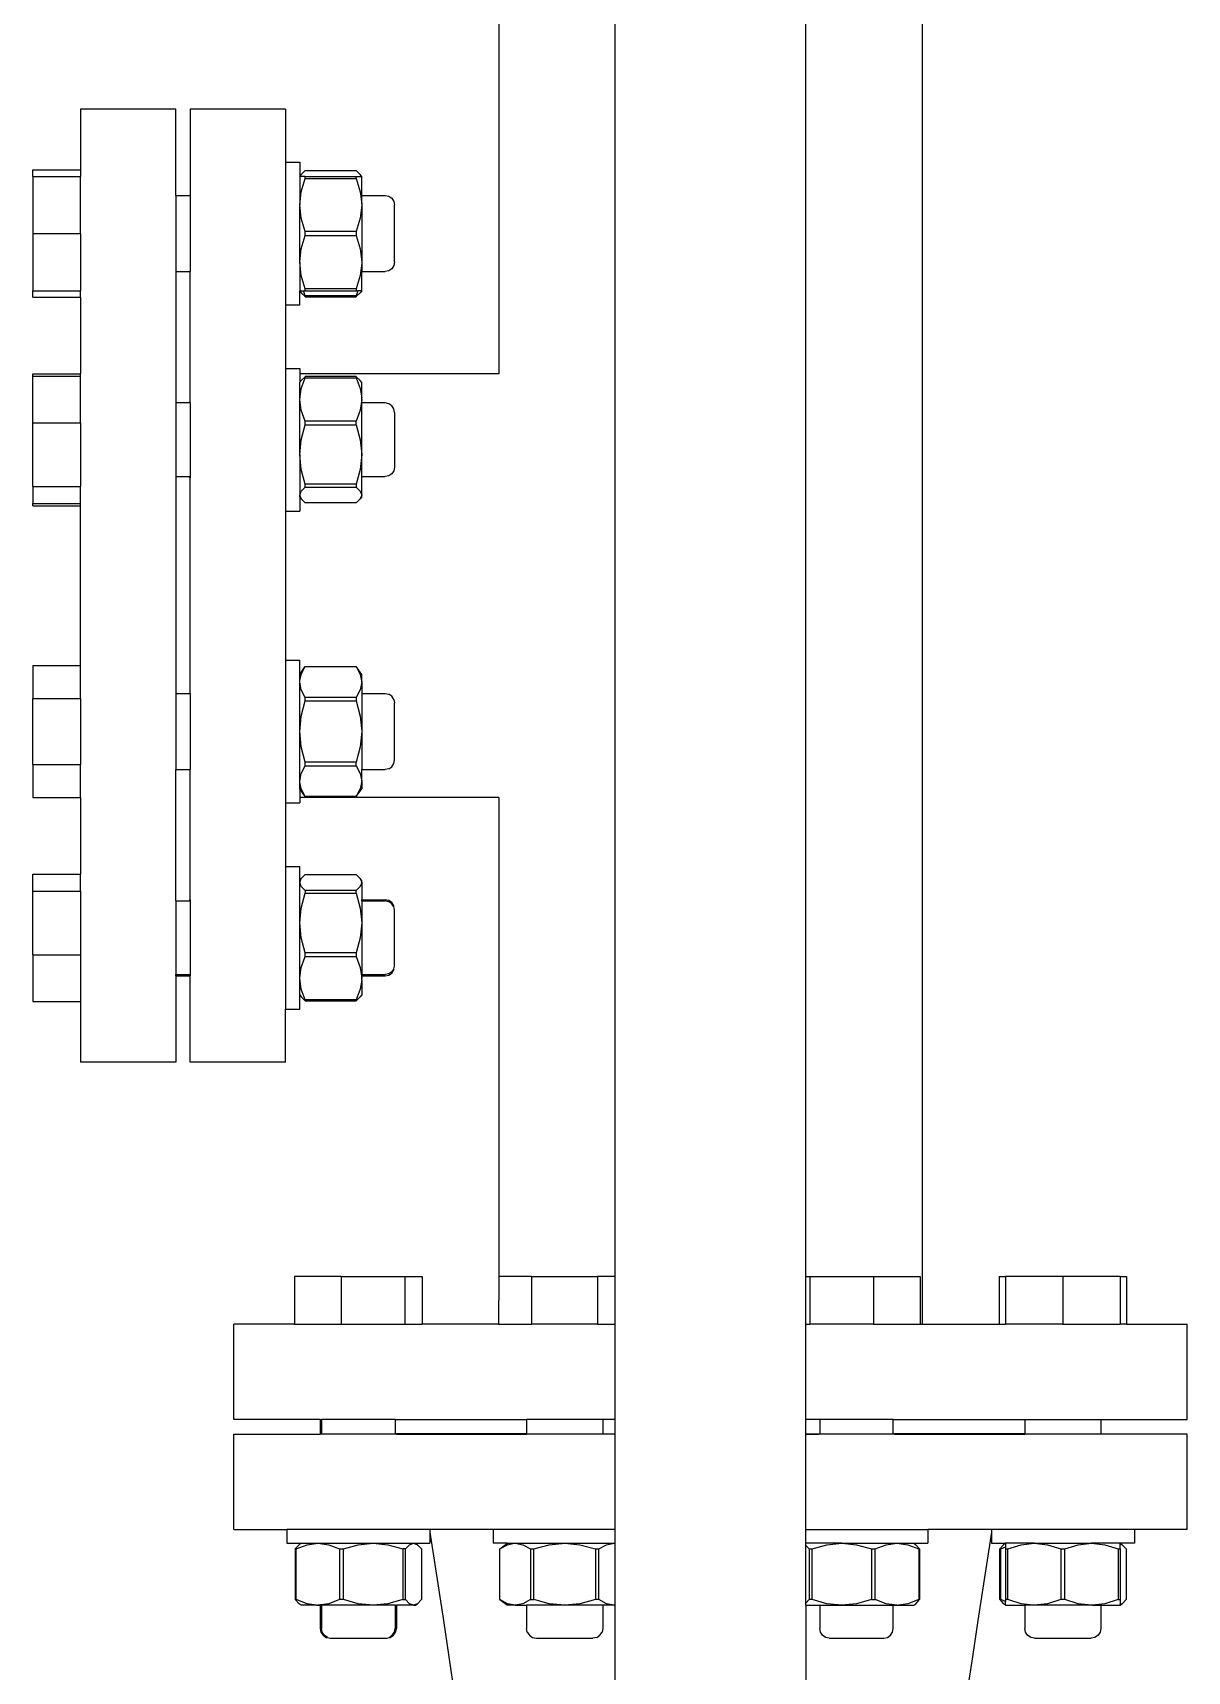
# Model space of a CAD drawing. Header units: inches. Extents: x -1841 to -80, y -100 to 1021.
# Drawn here: x -1270.826 to -1268.435, y 645.613 to 649.008 of the extents above; entities that cross this region are included whole.
import ezdxf

# ---------------------------------------------------------------- set-up
doc = ezdxf.new("R2010")
doc.units = ezdxf.units.IN
doc.header["$MEASUREMENT"] = 0
doc.layers.add('Edges', color=7, linetype='Continuous')

# ---------------------------------------------------------------- blocks, each defined once
blk = doc.blocks.new('fire fighting pump rs')
at = {"layer": 'Edges', "color": 1}
for p, q in [((-35.875, 1.774), (-35.875, -8.981)), ((-26.983, -28.926), (-26.985, 1.774)), ((-33.43, -15.426), (-33.43, 0.474)), ((-29.43, -27.926), (-29.43, 0.474)), ((-42.65, -3.426), (-44.65, -3.426)), ((-44.65, -3.426), (-44.65, -4.696)), ((-42.65, -5.234), (-42.65, -3.426)), ((-40.35, -3.426), (-42.35, -3.426)), ((-42.35, -3.426), (-42.35, -5.234)), ((-40.35, -3.426), (-40.35, -4.534)), ((-45.65, -4.834), (-45.65, -4.696)), ((-45.65, -4.696), (-44.65, -4.696)), ((-44.65, -4.696), (-44.65, -4.834)), ((-40.35, -4.534), (-40.05, -4.534)), ((-40.35, -4.534), (-40.35, -7.534)), ((-40.05, -4.534), (-40.05, -4.834)), ((-40.05, -4.834), (-40.02, -4.792)), ((-40.035, -4.834), (-40.02, -4.792)), ((-40.02, -4.792), (-39.932, -4.708)), ((-39.932, -4.708), (-38.868, -4.708)), ((-38.868, -4.708), (-38.78, -4.792)), ((-38.78, -4.792), (-38.765, -4.834)), ((-38.75, -4.834), (-38.78, -4.792)), ((-45.65, -4.834), (-44.65, -4.834)), ((-45.65, -4.834), (-45.65, -6.034)), ((-44.65, -6.034), (-44.65, -4.834)), ((-40.035, -4.834), (-40.05, -4.834)), ((-40.05, -4.834), (-40.05, -5.434)), ((-40.05, -5.434), (-40.02, -5.156)), ((-39.932, -4.834), (-40.035, -4.834)), ((-40.02, -5.156), (-39.932, -4.876)), ((-39.932, -4.834), (-38.868, -4.834)), ((-39.932, -4.876), (-39.932, -4.834)), ((-39.932, -4.876), (-38.868, -4.876)), ((-38.868, -4.834), (-38.765, -4.834)), ((-38.868, -4.876), (-38.868, -4.834)), ((-38.868, -4.876), (-38.78, -5.156)), ((-38.78, -5.156), (-38.75, -5.412)), ((-38.75, -4.834), (-38.765, -4.834)), ((-38.75, -5.234), (-38.75, -4.834)), ((-42.65, -5.234), (-42.35, -5.234)), ((-42.65, -5.234), (-42.65, -6.834)), ((-42.35, -5.234), (-42.35, -6.834)), ((-40.02, -5.713), (-40.05, -5.434)), ((-40.05, -6.634), (-40.05, -5.434)), ((-38.75, -5.434), (-38.78, -5.713)), ((-38.75, -5.234), (-38.26, -5.234)), ((-38.75, -5.412), (-38.75, -5.234)), ((-38.75, -5.412), (-38.75, -5.434)), ((-38.75, -5.434), (-38.75, -6.634)), ((-38.26, -5.234), (-38.183, -5.25)), ((-38.183, -5.25), (-38.119, -5.295)), ((-38.119, -5.295), (-38.075, -5.362)), ((-38.075, -5.362), (-38.06, -5.442)), ((-38.06, -6.627), (-38.06, -5.442)), ((-39.932, -5.993), (-40.02, -5.713)), ((-38.78, -5.713), (-38.868, -5.993)), ((-45.65, -6.034), (-44.65, -6.034)), ((-45.65, -6.034), (-45.65, -7.234)), ((-44.65, -6.034), (-44.65, -7.234)), ((-40.02, -6.356), (-39.932, -6.076)), ((-38.868, -5.993), (-39.932, -5.993)), ((-39.932, -6.076), (-39.932, -5.993)), ((-39.932, -6.076), (-38.868, -6.076)), ((-38.868, -5.993), (-38.868, -6.076)), ((-38.868, -6.076), (-38.78, -6.356)), ((-40.05, -6.634), (-40.02, -6.356)), ((-38.78, -6.356), (-38.75, -6.634)), ((-42.65, -6.834), (-42.358, -6.834)), ((-42.65, -6.834), (-42.65, -9.591)), ((-42.358, -6.834), (-42.35, -6.834)), ((-42.358, -6.834), (-42.358, -9.564)), ((-42.35, -9.564), (-42.35, -6.834)), ((-40.02, -6.913), (-40.05, -6.634)), ((-40.05, -6.634), (-40.05, -7.234)), ((-38.75, -6.657), (-38.78, -6.913)), ((-38.75, -6.634), (-38.75, -6.657)), ((-38.75, -6.657), (-38.75, -6.834)), ((-38.75, -6.834), (-38.26, -6.834)), ((-38.75, -7.234), (-38.75, -6.834)), ((-38.183, -6.819), (-38.26, -6.834)), ((-38.119, -6.774), (-38.183, -6.819)), ((-38.075, -6.707), (-38.119, -6.774)), ((-38.06, -6.627), (-38.075, -6.707)), ((-39.932, -7.193), (-40.02, -6.913)), ((-38.868, -7.193), (-39.932, -7.193)), ((-39.932, -7.234), (-39.932, -7.193)), ((-38.78, -6.913), (-38.868, -7.193)), ((-38.868, -7.193), (-38.868, -7.234)), ((-45.65, -7.373), (-45.65, -7.234)), ((-45.65, -7.234), (-44.65, -7.234)), ((-45.65, -7.373), (-44.65, -7.373)), ((-44.65, -7.373), (-44.65, -7.234)), ((-44.65, -7.373), (-44.65, -8.978)), ((-40.35, -7.534), (-40.05, -7.534)), ((-40.35, -7.534), (-40.35, -8.864)), ((-40.05, -7.234), (-40.02, -7.277)), ((-40.05, -7.534), (-40.05, -7.234)), ((-40.05, -7.234), (-39.972, -7.234)), ((-40.02, -7.277), (-39.932, -7.355)), ((-39.932, -7.339), (-39.972, -7.234)), ((-39.972, -7.234), (-39.932, -7.234)), ((-39.932, -7.234), (-38.868, -7.234)), ((-38.868, -7.339), (-39.932, -7.339)), ((-39.932, -7.355), (-39.932, -7.339)), ((-39.932, -7.36), (-39.932, -7.355)), ((-39.932, -7.36), (-38.868, -7.36)), ((-38.828, -7.234), (-38.868, -7.339)), ((-38.868, -7.234), (-38.828, -7.234)), ((-38.868, -7.355), (-38.78, -7.277)), ((-38.868, -7.339), (-38.868, -7.355)), ((-38.868, -7.355), (-38.868, -7.36)), ((-38.75, -7.234), (-38.828, -7.234)), ((-38.75, -7.234), (-38.78, -7.277)), ((-40.35, -8.864), (-40.05, -8.864)), ((-40.35, -8.864), (-40.35, -11.864)), ((-40.05, -8.864), (-40.05, -8.981)), ((-45.65, -8.978), (-44.65, -8.978)), ((-45.65, -9.026), (-45.65, -8.978)), ((-45.65, -9.026), (-44.65, -9.026)), ((-45.65, -10.005), (-45.65, -9.026)), ((-44.65, -9.026), (-44.65, -8.978)), ((-44.65, -10.005), (-44.65, -9.026)), ((-35.875, -8.981), (-40.05, -8.981)), ((-40.05, -8.981), (-40.05, -9.164)), ((-40.05, -9.164), (-40.02, -9.122)), ((-40.05, -9.516), (-40.05, -9.164)), ((-39.932, -9.044), (-40.02, -9.122)), ((-40.02, -9.288), (-39.932, -9.06)), ((-38.868, -9.038), (-39.932, -9.038)), ((-39.932, -9.044), (-39.932, -9.038)), ((-39.932, -9.06), (-39.932, -9.044)), ((-39.932, -9.06), (-38.868, -9.06)), ((-38.868, -9.038), (-38.868, -9.044)), ((-38.868, -9.044), (-38.868, -9.06)), ((-38.78, -9.122), (-38.868, -9.044)), ((-38.868, -9.06), (-38.78, -9.288)), ((-38.75, -9.164), (-38.78, -9.122)), ((-38.75, -9.484), (-38.75, -9.164)), ((-42.358, -9.591), (-42.65, -9.591)), ((-42.65, -9.591), (-42.65, -11.137)), ((-42.358, -9.564), (-42.35, -9.564)), ((-42.358, -9.591), (-42.358, -9.564)), ((-42.35, -9.591), (-42.358, -9.591)), ((-42.35, -9.591), (-42.35, -9.564)), ((-42.35, -9.591), (-42.35, -11.137)), ((-40.05, -9.516), (-40.02, -9.288)), ((-40.02, -9.743), (-40.05, -9.516)), ((-40.05, -10.675), (-40.05, -9.516)), ((-38.78, -9.288), (-38.75, -9.484)), ((-38.75, -9.516), (-38.78, -9.743)), ((-38.75, -9.516), (-38.75, -9.484)), ((-38.75, -9.591), (-38.75, -9.516)), ((-38.26, -9.591), (-38.75, -9.591)), ((-38.75, -10.675), (-38.75, -9.591)), ((-38.183, -9.607), (-38.26, -9.591)), ((-38.119, -9.65), (-38.183, -9.607)), ((-39.932, -9.971), (-40.02, -9.743)), ((-38.868, -9.971), (-39.932, -9.971)), ((-39.932, -10.052), (-39.932, -9.971)), ((-38.78, -9.743), (-38.868, -9.971)), ((-38.868, -10.052), (-38.868, -9.971)), ((-38.075, -9.715), (-38.119, -9.65)), ((-38.06, -9.791), (-38.075, -9.715)), ((-38.06, -9.791), (-38.06, -10.937)), ((-45.65, -10.005), (-44.65, -10.005)), ((-45.65, -11.344), (-45.65, -10.005)), ((-44.65, -10.005), (-44.65, -11.344)), ((-40.02, -10.364), (-39.932, -10.052)), ((-39.932, -10.052), (-38.868, -10.052)), ((-38.868, -10.052), (-38.78, -10.364)), ((-40.05, -10.675), (-40.02, -10.364)), ((-38.78, -10.364), (-38.75, -10.675)), ((-40.02, -10.985), (-40.05, -10.675)), ((-40.05, -10.675), (-40.05, -11.523)), ((-39.932, -11.297), (-40.02, -10.985)), ((-38.78, -10.985), (-38.868, -11.297)), ((-38.75, -10.675), (-38.78, -10.985)), ((-38.75, -11.137), (-38.75, -10.675)), ((-38.06, -10.937), (-38.075, -11.013)), ((-45.65, -11.344), (-44.65, -11.344)), ((-45.65, -11.344), (-45.65, -11.702)), ((-44.65, -11.702), (-44.65, -11.344)), ((-42.65, -11.137), (-42.358, -11.137)), ((-42.65, -11.137), (-42.65, -15.687)), ((-42.358, -11.137), (-42.35, -11.137)), ((-42.358, -11.164), (-42.358, -11.137)), ((-42.358, -11.164), (-42.35, -11.164)), ((-42.358, -11.164), (-42.358, -15.687)), ((-42.35, -11.137), (-42.35, -11.164)), ((-42.35, -15.687), (-42.35, -11.164)), ((-38.868, -11.297), (-39.932, -11.297)), ((-39.932, -11.356), (-39.932, -11.297)), ((-38.868, -11.297), (-38.868, -11.356)), ((-38.75, -11.137), (-38.26, -11.137)), ((-38.75, -11.523), (-38.75, -11.137)), ((-38.183, -11.122), (-38.26, -11.137)), ((-38.119, -11.078), (-38.183, -11.122)), ((-38.075, -11.013), (-38.119, -11.078)), ((-40.05, -11.523), (-40.02, -11.44)), ((-40.02, -11.606), (-40.05, -11.523)), ((-40.05, -11.564), (-40.05, -11.523)), ((-40.05, -11.564), (-40.02, -11.606)), ((-40.05, -11.564), (-40.05, -11.864)), ((-40.02, -11.44), (-39.932, -11.356)), ((-39.932, -11.69), (-40.02, -11.606)), ((-39.932, -11.356), (-38.868, -11.356)), ((-38.868, -11.69), (-39.932, -11.69)), ((-38.868, -11.356), (-38.78, -11.44)), ((-38.78, -11.606), (-38.868, -11.69)), ((-38.78, -11.44), (-38.75, -11.523)), ((-38.75, -11.523), (-38.78, -11.606)), ((-38.75, -11.564), (-38.78, -11.606)), ((-38.75, -11.564), (-38.75, -11.523)), ((-45.65, -11.702), (-44.65, -11.702)), ((-45.65, -11.75), (-45.65, -11.702)), ((-45.65, -11.75), (-44.65, -11.75)), ((-44.65, -11.75), (-44.65, -11.702)), ((-44.65, -15.101), (-44.65, -11.75)), ((-40.35, -11.864), (-40.05, -11.864)), ((-40.35, -11.864), (-40.35, -14.987)), ((-45.65, -15.101), (-44.65, -15.101)), ((-45.65, -15.101), (-45.65, -15.794)), ((-44.65, -15.794), (-44.65, -15.101)), ((-40.35, -14.987), (-40.05, -14.987)), ((-40.35, -14.987), (-40.35, -17.987)), ((-40.05, -15.287), (-40.05, -14.987)), ((-40.05, -15.287), (-39.932, -15.125)), ((-40.02, -15.287), (-39.932, -15.125)), ((-39.932, -15.125), (-39.932, -15.12)), ((-39.932, -15.12), (-38.868, -15.12)), ((-39.932, -15.125), (-38.868, -15.125)), ((-38.868, -15.12), (-38.868, -15.125)), ((-38.868, -15.125), (-38.78, -15.287)), ((-38.75, -15.287), (-38.868, -15.125)), ((-40.05, -15.426), (-40.02, -15.287)), ((-40.05, -15.426), (-40.05, -15.287)), ((-40.05, -15.448), (-40.05, -15.426)), ((-40.02, -15.609), (-40.05, -15.448)), ((-40.05, -16.487), (-40.05, -15.448)), ((-38.78, -15.287), (-38.75, -15.448)), ((-38.75, -15.448), (-38.78, -15.609)), ((-38.75, -15.448), (-38.75, -15.287)), ((-38.75, -15.448), (-38.75, -15.687)), ((-33.43, -27.926), (-33.43, -15.426)), ((-45.65, -15.794), (-44.65, -15.794)), ((-45.65, -17.18), (-45.65, -15.794)), ((-44.65, -15.794), (-44.65, -17.18)), ((-42.65, -15.687), (-42.358, -15.687)), ((-42.65, -15.687), (-42.65, -17.287)), ((-42.358, -15.687), (-42.35, -15.687)), ((-42.35, -15.687), (-42.35, -17.287)), ((-39.932, -15.77), (-40.02, -15.609)), ((-38.868, -15.77), (-39.932, -15.77)), ((-39.932, -15.842), (-39.932, -15.77)), ((-38.78, -15.609), (-38.868, -15.77)), ((-38.868, -15.77), (-38.868, -15.842)), ((-38.75, -15.687), (-38.26, -15.687)), ((-38.75, -15.687), (-38.75, -16.487)), ((-38.26, -15.687), (-38.183, -15.703)), ((-38.119, -15.748), (-38.183, -15.703)), ((-38.075, -15.815), (-38.119, -15.748)), ((-38.075, -15.815), (-38.06, -15.894)), ((-40.02, -16.165), (-39.932, -15.842)), ((-39.932, -15.842), (-38.868, -15.842)), ((-38.868, -15.842), (-38.78, -16.165)), ((-38.06, -17.08), (-38.06, -15.894)), ((-40.05, -16.487), (-40.02, -16.165)), ((-40.02, -16.809), (-40.05, -16.487)), ((-40.05, -17.526), (-40.05, -16.487)), ((-38.78, -16.165), (-38.75, -16.487)), ((-38.75, -16.487), (-38.78, -16.809)), ((-38.75, -16.487), (-38.75, -17.287)), ((-39.932, -17.132), (-40.02, -16.809)), ((-38.78, -16.809), (-38.868, -17.132)), ((-45.65, -17.18), (-44.65, -17.18)), ((-45.65, -17.18), (-45.65, -17.873)), ((-44.65, -17.873), (-44.65, -17.18)), ((-38.868, -17.132), (-39.932, -17.132)), ((-39.932, -17.204), (-39.932, -17.132)), ((-38.868, -17.204), (-38.868, -17.132)), ((-38.119, -17.226), (-38.075, -17.159)), ((-38.075, -17.159), (-38.06, -17.08)), ((-42.65, -17.287), (-42.358, -17.287)), ((-42.65, -20.044), (-42.65, -17.287)), ((-42.358, -17.287), (-42.35, -17.287)), ((-42.358, -17.287), (-42.358, -20.017)), ((-42.35, -20.017), (-42.35, -17.287)), ((-40.05, -17.526), (-40.02, -17.365)), ((-40.05, -17.548), (-40.05, -17.526)), ((-40.02, -17.365), (-39.932, -17.204)), ((-39.932, -17.204), (-38.868, -17.204)), ((-38.868, -17.204), (-38.78, -17.365)), ((-38.78, -17.365), (-38.75, -17.526)), ((-38.75, -17.526), (-38.78, -17.687)), ((-38.75, -17.287), (-38.26, -17.287)), ((-38.75, -17.526), (-38.75, -17.287)), ((-38.75, -17.526), (-38.75, -17.687)), ((-38.183, -17.271), (-38.26, -17.287)), ((-38.183, -17.271), (-38.119, -17.226)), ((-45.65, -17.873), (-44.65, -17.873)), ((-44.65, -17.873), (-44.65, -19.478)), ((-40.02, -17.687), (-40.05, -17.548)), ((-40.05, -17.687), (-40.05, -17.548)), ((-39.932, -17.849), (-40.05, -17.687)), ((-40.05, -17.687), (-40.05, -17.871)), ((-35.875, -17.871), (-40.05, -17.871)), ((-40.05, -17.871), (-40.05, -17.987)), ((-39.932, -17.849), (-40.02, -17.687)), ((-39.932, -17.854), (-39.932, -17.849)), ((-38.868, -17.849), (-39.932, -17.849)), ((-39.932, -17.854), (-38.868, -17.854)), ((-38.78, -17.687), (-38.868, -17.849)), ((-38.868, -17.849), (-38.75, -17.687)), ((-38.868, -17.849), (-38.868, -17.854)), ((-35.875, -17.871), (-35.875, -27.926)), ((-40.35, -17.987), (-40.05, -17.987)), ((-40.35, -17.987), (-40.35, -19.317)), ((-45.65, -19.478), (-44.65, -19.478)), ((-45.65, -19.837), (-45.65, -19.478)), ((-44.65, -19.837), (-44.65, -19.478)), ((-40.35, -19.317), (-40.05, -19.317)), ((-40.35, -19.317), (-40.35, -22.317)), ((-40.05, -19.617), (-40.05, -19.317)), ((-40.05, -19.617), (-40.02, -19.574)), ((-40.05, -19.657), (-40.02, -19.574)), ((-40.02, -19.574), (-39.932, -19.491)), ((-39.932, -19.491), (-38.868, -19.491)), ((-38.868, -19.491), (-38.78, -19.574)), ((-38.78, -19.574), (-38.75, -19.657)), ((-38.75, -19.617), (-38.78, -19.574)), ((-45.65, -19.837), (-44.65, -19.837)), ((-45.65, -21.175), (-45.65, -19.837)), ((-44.65, -19.837), (-44.65, -21.175)), ((-40.05, -19.657), (-40.05, -19.617)), ((-40.02, -19.741), (-40.05, -19.657)), ((-40.05, -20.506), (-40.05, -19.657)), ((-39.932, -19.824), (-40.02, -19.741)), ((-40.02, -20.195), (-39.932, -19.883)), ((-38.868, -19.824), (-39.932, -19.824)), ((-39.932, -19.824), (-39.932, -19.883)), ((-39.932, -19.883), (-38.868, -19.883)), ((-38.78, -19.741), (-38.868, -19.824)), ((-38.868, -19.883), (-38.868, -19.824)), ((-38.868, -19.883), (-38.78, -20.195)), ((-38.75, -19.657), (-38.78, -19.741)), ((-38.75, -19.657), (-38.75, -19.617)), ((-38.75, -19.657), (-38.75, -20.017)), ((-42.65, -20.044), (-42.358, -20.044)), ((-42.65, -20.044), (-42.65, -21.589)), ((-42.358, -20.017), (-42.35, -20.017)), ((-42.358, -20.044), (-42.358, -20.017)), ((-42.358, -20.044), (-42.35, -20.044)), ((-42.35, -20.017), (-42.35, -20.044)), ((-42.35, -20.044), (-42.35, -21.589)), ((-40.05, -20.506), (-40.02, -20.195)), ((-38.78, -20.195), (-38.75, -20.506)), ((-38.75, -20.017), (-38.26, -20.017)), ((-38.75, -20.044), (-38.75, -20.017)), ((-38.75, -20.044), (-38.26, -20.044)), ((-38.75, -20.044), (-38.75, -20.506)), ((-38.183, -20.032), (-38.26, -20.017)), ((-38.183, -20.059), (-38.26, -20.044)), ((-38.119, -20.077), (-38.183, -20.032)), ((-38.119, -20.102), (-38.183, -20.059)), ((-38.075, -20.144), (-38.119, -20.077)), ((-38.075, -20.167), (-38.119, -20.102)), ((-38.075, -20.167), (-38.075, -20.144)), ((-38.06, -20.224), (-38.075, -20.167)), ((-38.06, -21.409), (-38.06, -20.224)), ((-40.02, -20.817), (-40.05, -20.506)), ((-40.05, -21.665), (-40.05, -20.506)), ((-38.75, -20.506), (-38.78, -20.817)), ((-38.75, -20.506), (-38.75, -21.589)), ((-39.932, -21.129), (-40.02, -20.817)), ((-38.78, -20.817), (-38.868, -21.129)), ((-45.65, -21.175), (-44.65, -21.175)), ((-45.65, -21.175), (-45.65, -22.155)), ((-44.65, -21.175), (-44.65, -22.155)), ((-40.02, -21.438), (-39.932, -21.209)), ((-38.868, -21.129), (-39.932, -21.129)), ((-39.932, -21.209), (-39.932, -21.129)), ((-39.932, -21.209), (-38.868, -21.209)), ((-38.868, -21.129), (-38.868, -21.209)), ((-38.868, -21.209), (-38.78, -21.438)), ((-42.65, -21.589), (-42.35, -21.589)), ((-42.65, -21.617), (-42.65, -21.589)), ((-42.65, -21.617), (-42.35, -21.617)), ((-42.65, -21.617), (-42.65, -23.426)), ((-42.35, -21.589), (-42.35, -21.617)), ((-42.35, -23.426), (-42.35, -21.617)), ((-40.05, -21.665), (-40.02, -21.438)), ((-40.02, -21.892), (-40.05, -21.665)), ((-40.05, -22.017), (-40.05, -21.665)), ((-38.78, -21.438), (-38.75, -21.665)), ((-38.75, -21.589), (-38.26, -21.589)), ((-38.75, -21.617), (-38.75, -21.589)), ((-38.75, -21.617), (-38.26, -21.617)), ((-38.75, -21.665), (-38.75, -21.617)), ((-38.75, -21.697), (-38.75, -21.665)), ((-38.183, -21.574), (-38.26, -21.589)), ((-38.26, -21.617), (-38.183, -21.601)), ((-38.119, -21.531), (-38.183, -21.574)), ((-38.183, -21.601), (-38.119, -21.556)), ((-38.075, -21.466), (-38.119, -21.531)), ((-38.119, -21.556), (-38.075, -21.489)), ((-38.075, -21.466), (-38.06, -21.409)), ((-38.075, -21.489), (-38.075, -21.466)), ((-39.932, -22.121), (-40.02, -21.892)), ((-38.78, -21.892), (-38.868, -22.121)), ((-38.75, -21.697), (-38.78, -21.892)), ((-38.75, -21.697), (-38.75, -22.017)), ((-45.65, -22.155), (-44.65, -22.155)), ((-44.65, -22.155), (-44.65, -23.426)), ((-40.35, -22.317), (-40.05, -22.317)), ((-40.35, -23.426), (-40.35, -22.317)), ((-40.05, -22.017), (-40.02, -22.059)), ((-40.05, -22.317), (-40.05, -22.017)), ((-40.02, -22.059), (-39.932, -22.137)), ((-38.868, -22.121), (-39.932, -22.121)), ((-39.932, -22.137), (-39.932, -22.121)), ((-39.932, -22.143), (-39.932, -22.137)), ((-39.932, -22.143), (-38.868, -22.143)), ((-38.868, -22.137), (-38.78, -22.059)), ((-38.868, -22.121), (-38.868, -22.137)), ((-38.868, -22.137), (-38.868, -22.143)), ((-38.75, -22.017), (-38.78, -22.059)), ((-42.65, -23.426), (-44.65, -23.426)), ((-40.35, -23.426), (-42.35, -23.426)), ((-40.159, -27.926), (-40.159, -28.926)), ((-39.18, -27.926), (-40.159, -27.926)), ((-39.18, -27.926), (-39.18, -28.926)), ((-39.18, -27.926), (-37.841, -27.926)), ((-37.841, -27.926), (-37.841, -28.926)), ((-37.841, -27.926), (-37.483, -27.926)), ((-37.483, -27.926), (-37.483, -28.926)), ((-35.875, -27.926), (-35.877, -28.926)), ((-35.184, -27.926), (-35.875, -27.926)), ((-35.184, -27.926), (-33.799, -27.926)), ((-35.184, -27.926), (-35.184, -28.926)), ((-33.799, -27.926), (-33.799, -28.926)), ((-33.43, -27.926), (-33.799, -27.926)), ((-33.43, -28.926), (-33.43, -27.926)), ((-29.43, -27.926), (-29.348, -27.926)), ((-29.43, -28.926), (-29.43, -27.926)), ((-29.348, -27.926), (-29.348, -28.926)), ((-29.348, -27.926), (-28.01, -27.926)), ((-28.01, -27.926), (-28.01, -28.926)), ((-28.01, -27.926), (-27.03, -27.926)), ((-27.03, -27.926), (-27.03, -28.926)), ((-25.377, -27.926), (-25.239, -27.926)), ((-25.377, -27.926), (-25.377, -28.926)), ((-25.239, -27.926), (-25.239, -28.926)), ((-24.039, -27.926), (-25.239, -27.926)), ((-24.039, -27.926), (-24.039, -28.926)), ((-22.839, -27.926), (-24.039, -27.926)), ((-22.839, -27.926), (-22.701, -27.926)), ((-22.839, -27.926), (-22.839, -28.926)), ((-22.701, -27.926), (-22.701, -28.926)), ((-41.43, -30.926), (-41.43, -28.926)), ((-40.159, -28.926), (-41.43, -28.926)), ((-40.159, -28.926), (-39.18, -28.926)), ((-39.18, -28.926), (-37.841, -28.926)), ((-37.841, -28.926), (-37.483, -28.926)), ((-35.877, -28.926), (-37.483, -28.926)), ((-35.877, -28.926), (-35.184, -28.926)), ((-33.799, -28.926), (-35.184, -28.926)), ((-33.799, -28.926), (-33.43, -28.926)), ((-33.43, -30.926), (-33.43, -28.926)), ((-29.43, -28.926), (-29.348, -28.926)), ((-29.43, -30.926), (-29.43, -28.926)), ((-28.01, -28.926), (-29.348, -28.926)), ((-28.01, -28.926), (-27.03, -28.926)), ((-27.03, -28.926), (-26.983, -28.926)), ((-26.983, -28.926), (-25.377, -28.926)), ((-25.377, -28.926), (-25.239, -28.926)), ((-24.039, -28.926), (-25.239, -28.926)), ((-24.039, -28.926), (-22.839, -28.926)), ((-22.701, -28.926), (-22.839, -28.926)), ((-22.701, -28.926), (-21.43, -28.926)), ((-21.43, -30.926), (-21.43, -28.926)), ((-39.621, -30.926), (-41.43, -30.926)), ((-39.621, -30.926), (-39.621, -31.233)), ((-39.621, -30.926), (-39.594, -30.926)), ((-39.594, -30.926), (-39.594, -31.233)), ((-38.048, -30.926), (-39.594, -30.926)), ((-38.048, -30.926), (-38.048, -31.226)), ((-38.048, -30.926), (-35.291, -30.926)), ((-35.291, -30.926), (-35.291, -31.226)), ((-33.691, -30.926), (-35.291, -30.926)), ((-33.691, -30.926), (-33.691, -31.226)), ((-33.43, -30.926), (-33.691, -30.926)), ((-33.43, -31.226), (-33.43, -30.926)), ((-29.43, -31.226), (-29.43, -30.926)), ((-29.141, -30.926), (-29.43, -30.926)), ((-29.141, -30.926), (-29.141, -31.226)), ((-27.596, -30.926), (-29.141, -30.926)), ((-27.596, -31.226), (-27.596, -30.926)), ((-27.596, -30.926), (-24.839, -30.926)), ((-24.839, -30.926), (-24.839, -31.226)), ((-24.839, -30.926), (-23.239, -30.926)), ((-23.239, -30.926), (-23.239, -31.233)), ((-23.239, -30.926), (-21.43, -30.926)), ((-41.43, -33.233), (-41.43, -31.233)), ((-41.43, -31.233), (-39.621, -31.233)), ((-39.594, -31.233), (-39.621, -31.233)), ((-38.048, -31.233), (-39.594, -31.233)), ((-38.048, -31.226), (-38.021, -31.226)), ((-38.048, -31.226), (-38.048, -31.233)), ((-38.021, -31.233), (-38.048, -31.233)), ((-38.021, -31.226), (-38.021, -31.233)), ((-35.291, -31.226), (-38.021, -31.226)), ((-38.021, -31.233), (-35.291, -31.233)), ((-35.291, -31.226), (-35.291, -31.233)), ((-33.691, -31.233), (-35.291, -31.233)), ((-33.691, -31.226), (-33.691, -31.233)), ((-33.691, -31.226), (-33.43, -31.226)), ((-33.43, -31.233), (-33.691, -31.233)), ((-33.43, -31.233), (-33.43, -31.226)), ((-33.43, -33.233), (-33.43, -31.233)), ((-29.43, -31.233), (-29.43, -31.226)), ((-29.43, -31.226), (-29.169, -31.226)), ((-29.43, -33.233), (-29.43, -31.233)), ((-29.43, -31.233), (-29.169, -31.233)), ((-29.169, -31.226), (-29.169, -31.233)), ((-29.169, -31.226), (-29.141, -31.226)), ((-29.141, -31.233), (-29.169, -31.233)), ((-29.141, -31.226), (-29.141, -31.233)), ((-27.596, -31.233), (-29.141, -31.233)), ((-27.596, -31.233), (-27.596, -31.226)), ((-27.596, -31.226), (-27.569, -31.226)), ((-27.569, -31.233), (-27.596, -31.233)), ((-27.569, -31.226), (-27.569, -31.233)), ((-24.839, -31.226), (-27.569, -31.226)), ((-27.569, -31.233), (-24.839, -31.233)), ((-24.839, -31.226), (-24.839, -31.233)), ((-23.239, -31.233), (-24.839, -31.233)), ((-21.43, -31.233), (-23.239, -31.233)), ((-21.43, -33.233), (-21.43, -31.233)), ((-41.43, -33.233), (-40.321, -33.233)), ((-40.321, -33.233), (-40.321, -33.526)), ((-37.321, -33.233), (-40.321, -33.233)), ((-37.321, -33.233), (-37.321, -33.291)), ((-35.991, -33.233), (-37.321, -33.233)), ((-37.321, -33.291), (-37.035, -35.148)), ((-37.321, -33.291), (-37.321, -33.526)), ((-35.991, -33.233), (-35.991, -33.526)), ((-33.43, -33.233), (-35.991, -33.233)), ((-33.431, -33.526), (-33.43, -33.233)), ((-29.429, -33.526), (-29.43, -33.233)), ((-29.43, -33.233), (-26.869, -33.233)), ((-26.869, -33.233), (-26.869, -33.526)), ((-25.539, -33.233), (-26.869, -33.233)), ((-25.539, -33.291), (-25.825, -35.148)), ((-25.539, -33.233), (-25.539, -33.291)), ((-22.539, -33.233), (-25.539, -33.233)), ((-25.539, -33.291), (-25.539, -33.526)), ((-22.539, -33.233), (-22.539, -33.526)), ((-21.43, -33.233), (-22.539, -33.233)), ((-40.321, -33.526), (-40.021, -33.526)), ((-40.147, -33.643), (-40.142, -33.643)), ((-40.147, -33.643), (-40.147, -34.708)), ((-40.063, -33.555), (-40.142, -33.643)), ((-40.142, -33.643), (-40.126, -33.643)), ((-40.126, -33.643), (-39.897, -33.555)), ((-40.126, -34.708), (-40.126, -33.643)), ((-40.021, -33.526), (-40.063, -33.555)), ((-40.021, -33.526), (-39.67, -33.526)), ((-39.897, -33.555), (-39.67, -33.526)), ((-39.67, -33.526), (-39.442, -33.555)), ((-39.67, -33.526), (-38.51, -33.526)), ((-39.442, -33.555), (-39.214, -33.643)), ((-39.214, -33.643), (-39.214, -34.708)), ((-39.214, -33.643), (-39.133, -33.643)), ((-39.133, -33.643), (-38.821, -33.555)), ((-39.133, -34.708), (-39.133, -33.643)), ((-38.821, -33.555), (-38.51, -33.526)), ((-38.51, -33.526), (-38.2, -33.555)), ((-38.51, -33.526), (-37.662, -33.526)), ((-38.2, -33.555), (-37.888, -33.643)), ((-37.888, -33.643), (-37.888, -34.708)), ((-37.829, -33.643), (-37.888, -33.643)), ((-37.829, -33.643), (-37.745, -33.555)), ((-37.829, -34.708), (-37.829, -33.643)), ((-37.745, -33.555), (-37.662, -33.526)), ((-37.662, -33.526), (-37.579, -33.555)), ((-37.662, -33.526), (-37.621, -33.526)), ((-37.621, -33.526), (-37.579, -33.555)), ((-37.621, -33.526), (-37.321, -33.526)), ((-37.579, -33.555), (-37.495, -33.643)), ((-37.495, -33.643), (-37.495, -34.708)), ((-35.691, -33.526), (-35.991, -33.526)), ((-35.859, -33.643), (-35.853, -33.643)), ((-35.859, -33.643), (-35.859, -34.708)), ((-35.853, -33.643), (-35.691, -33.526)), ((-35.853, -33.643), (-35.691, -33.555)), ((-35.853, -34.708), (-35.853, -33.643)), ((-35.691, -33.555), (-35.552, -33.526)), ((-35.691, -33.526), (-35.552, -33.526)), ((-35.552, -33.526), (-35.531, -33.526)), ((-35.531, -33.526), (-35.37, -33.555)), ((-35.531, -33.526), (-34.491, -33.526)), ((-35.37, -33.555), (-35.208, -33.643)), ((-35.208, -33.643), (-35.208, -34.708)), ((-35.208, -33.643), (-35.136, -33.643)), ((-35.136, -33.643), (-34.813, -33.555)), ((-35.136, -34.708), (-35.136, -33.643)), ((-34.813, -33.555), (-34.491, -33.526)), ((-34.491, -33.526), (-34.17, -33.555)), ((-34.491, -33.526), (-33.452, -33.526)), ((-34.17, -33.555), (-33.847, -33.643)), ((-33.847, -33.643), (-33.847, -34.708)), ((-33.847, -33.643), (-33.775, -33.643)), ((-33.775, -33.643), (-33.613, -33.555)), ((-33.775, -34.708), (-33.775, -33.643)), ((-33.613, -33.555), (-33.452, -33.526)), ((-33.452, -33.526), (-33.43, -33.53)), ((-33.452, -33.526), (-33.431, -33.526)), ((-33.43, -33.53), (-33.431, -33.526)), ((-33.43, -34.821), (-33.43, -33.53)), ((-29.43, -33.57), (-29.429, -33.526)), ((-29.43, -33.57), (-29.361, -33.643)), ((-29.43, -34.781), (-29.43, -33.57)), ((-28.679, -33.526), (-29.429, -33.526)), ((-29.361, -33.643), (-29.361, -34.708)), ((-29.361, -33.643), (-29.302, -33.643)), ((-29.302, -33.643), (-28.99, -33.555)), ((-29.302, -34.708), (-29.302, -33.643)), ((-28.99, -33.555), (-28.679, -33.526)), ((-28.679, -33.526), (-28.369, -33.555)), ((-28.679, -33.526), (-27.52, -33.526)), ((-28.369, -33.555), (-28.056, -33.643)), ((-28.056, -33.643), (-28.056, -34.708)), ((-28.056, -33.643), (-27.976, -33.643)), ((-27.976, -33.643), (-27.747, -33.555)), ((-27.976, -34.708), (-27.976, -33.643)), ((-27.747, -33.555), (-27.52, -33.526)), ((-27.52, -33.526), (-27.293, -33.555)), ((-27.52, -33.526), (-27.169, -33.526)), ((-27.293, -33.555), (-27.064, -33.643)), ((-27.169, -33.526), (-27.126, -33.555)), ((-27.169, -33.526), (-26.869, -33.526)), ((-27.048, -33.643), (-27.126, -33.555)), ((-27.064, -33.643), (-27.048, -33.643)), ((-27.064, -33.643), (-27.064, -34.708)), ((-27.048, -33.643), (-27.043, -33.643)), ((-27.043, -34.708), (-27.043, -33.643)), ((-25.539, -33.526), (-25.239, -33.526)), ((-25.365, -33.643), (-25.359, -33.643)), ((-25.365, -33.643), (-25.365, -34.708)), ((-25.281, -33.555), (-25.359, -33.643)), ((-25.359, -33.643), (-25.343, -33.643)), ((-25.343, -33.643), (-25.239, -33.603)), ((-25.343, -34.708), (-25.343, -33.643)), ((-25.239, -33.526), (-25.281, -33.555)), ((-25.239, -33.526), (-25.239, -33.603)), ((-24.639, -33.526), (-25.239, -33.526)), ((-25.239, -33.603), (-25.239, -33.643)), ((-25.239, -33.643), (-25.239, -34.708)), ((-25.239, -33.643), (-25.197, -33.643)), ((-25.197, -33.643), (-24.917, -33.555)), ((-25.197, -34.708), (-25.197, -33.643)), ((-24.917, -33.555), (-24.639, -33.526)), ((-24.639, -33.526), (-24.361, -33.555)), ((-24.639, -33.526), (-23.439, -33.526)), ((-24.361, -33.555), (-24.081, -33.643)), ((-24.081, -33.643), (-24.081, -34.708)), ((-24.081, -33.643), (-23.997, -33.643)), ((-23.997, -33.643), (-23.717, -33.555)), ((-23.997, -34.708), (-23.997, -33.643)), ((-23.717, -33.555), (-23.439, -33.526)), ((-23.439, -33.526), (-23.161, -33.555)), ((-22.839, -33.526), (-23.439, -33.526)), ((-23.161, -33.555), (-22.881, -33.643)), ((-22.881, -33.643), (-22.881, -34.708)), ((-22.881, -33.643), (-22.839, -33.643)), ((-22.839, -33.526), (-22.797, -33.555)), ((-22.839, -33.54), (-22.839, -33.526)), ((-22.539, -33.526), (-22.839, -33.526)), ((-22.839, -33.54), (-22.797, -33.555)), ((-22.839, -33.643), (-22.839, -33.54)), ((-22.839, -33.643), (-22.839, -34.708)), ((-22.797, -33.555), (-22.713, -33.643)), ((-22.713, -33.643), (-22.713, -34.708)), ((-40.142, -34.708), (-40.147, -34.708)), ((-40.126, -34.708), (-40.142, -34.708)), ((-40.142, -34.708), (-40.063, -34.796)), ((-39.897, -34.796), (-40.126, -34.708)), ((-39.214, -34.708), (-39.442, -34.796)), ((-39.133, -34.708), (-39.214, -34.708)), ((-38.821, -34.796), (-39.133, -34.708)), ((-37.888, -34.708), (-38.2, -34.796)), ((-37.888, -34.708), (-37.829, -34.708)), ((-37.745, -34.796), (-37.829, -34.708)), ((-37.495, -34.708), (-37.579, -34.796)), ((-35.853, -34.708), (-35.859, -34.708)), ((-35.691, -34.796), (-35.853, -34.708)), ((-35.853, -34.708), (-35.691, -34.826)), ((-35.208, -34.708), (-35.37, -34.796)), ((-35.208, -34.708), (-35.136, -34.708)), ((-34.813, -34.796), (-35.136, -34.708)), ((-33.847, -34.708), (-34.17, -34.796)), ((-33.775, -34.708), (-33.847, -34.708)), ((-33.613, -34.796), (-33.775, -34.708)), ((-29.361, -34.708), (-29.43, -34.781)), ((-29.302, -34.708), (-29.361, -34.708)), ((-28.99, -34.796), (-29.302, -34.708)), ((-28.056, -34.708), (-28.369, -34.796)), ((-28.056, -34.708), (-27.976, -34.708)), ((-27.747, -34.796), (-27.976, -34.708)), ((-27.064, -34.708), (-27.293, -34.796)), ((-27.126, -34.796), (-27.048, -34.708)), ((-27.048, -34.708), (-27.064, -34.708)), ((-27.043, -34.708), (-27.048, -34.708)), ((-25.359, -34.708), (-25.365, -34.708)), ((-25.343, -34.708), (-25.359, -34.708)), ((-25.359, -34.708), (-25.281, -34.796)), ((-25.239, -34.748), (-25.343, -34.708)), ((-25.239, -34.708), (-25.239, -34.748)), ((-25.197, -34.708), (-25.239, -34.708)), ((-24.917, -34.796), (-25.197, -34.708)), ((-24.081, -34.708), (-24.361, -34.796)), ((-23.997, -34.708), (-24.081, -34.708)), ((-23.717, -34.796), (-23.997, -34.708)), ((-22.881, -34.708), (-23.161, -34.796)), ((-22.881, -34.708), (-22.839, -34.708)), ((-22.839, -34.708), (-22.839, -34.811)), ((-22.713, -34.708), (-22.797, -34.796)), ((-40.021, -34.826), (-40.063, -34.796)), ((-39.701, -34.826), (-40.021, -34.826)), ((-39.701, -34.826), (-39.897, -34.796)), ((-39.701, -34.826), (-39.67, -34.826)), ((-39.442, -34.796), (-39.67, -34.826)), ((-39.67, -34.826), (-39.621, -34.826)), ((-39.621, -34.826), (-39.621, -35.316)), ((-39.621, -34.826), (-39.594, -34.826)), ((-39.594, -34.826), (-39.594, -35.316)), ((-38.51, -34.826), (-39.594, -34.826)), ((-38.51, -34.826), (-38.821, -34.796)), ((-38.2, -34.796), (-38.51, -34.826)), ((-38.048, -34.826), (-38.51, -34.826)), ((-38.048, -34.826), (-38.048, -35.316)), ((-38.048, -34.826), (-38.021, -34.826)), ((-38.021, -34.826), (-38.021, -35.316)), ((-37.662, -34.826), (-38.021, -34.826)), ((-37.662, -34.826), (-37.745, -34.796)), ((-37.579, -34.796), (-37.662, -34.826)), ((-37.662, -34.826), (-37.621, -34.826)), ((-37.621, -34.826), (-37.579, -34.796)), ((-35.531, -34.826), (-35.691, -34.796)), ((-35.531, -34.826), (-35.691, -34.826)), ((-35.37, -34.796), (-35.531, -34.826)), ((-35.531, -34.826), (-35.291, -34.826)), ((-35.291, -34.826), (-35.291, -35.316)), ((-34.491, -34.826), (-35.291, -34.826)), ((-34.491, -34.826), (-34.813, -34.796)), ((-34.17, -34.796), (-34.491, -34.826)), ((-33.691, -34.826), (-34.491, -34.826)), ((-33.691, -34.826), (-33.691, -35.316)), ((-33.452, -34.826), (-33.691, -34.826)), ((-33.452, -34.826), (-33.613, -34.796)), ((-33.43, -34.821), (-33.452, -34.826)), ((-33.452, -34.826), (-33.43, -34.826)), ((-33.43, -34.826), (-33.43, -34.821)), ((-33.43, -68.036), (-33.43, -34.826)), ((-29.43, -34.826), (-29.43, -34.781)), ((-29.43, -34.826), (-29.43, -68.036)), ((-29.43, -34.826), (-29.141, -34.826)), ((-29.141, -34.826), (-29.141, -35.316)), ((-29.141, -34.826), (-28.679, -34.826)), ((-28.679, -34.826), (-28.99, -34.796)), ((-28.369, -34.796), (-28.679, -34.826)), ((-28.679, -34.826), (-27.596, -34.826)), ((-27.52, -34.826), (-27.747, -34.796)), ((-27.596, -35.316), (-27.596, -34.826)), ((-27.596, -34.826), (-27.52, -34.826)), ((-27.52, -34.826), (-27.489, -34.826)), ((-27.293, -34.796), (-27.489, -34.826)), ((-27.489, -34.826), (-27.169, -34.826)), ((-27.169, -34.826), (-27.126, -34.796)), ((-25.239, -34.826), (-25.281, -34.796)), ((-25.239, -34.826), (-25.239, -34.748)), ((-25.239, -34.826), (-24.839, -34.826)), ((-24.661, -34.826), (-24.917, -34.796)), ((-24.839, -34.826), (-24.839, -35.316)), ((-24.661, -34.826), (-24.839, -34.826)), ((-24.639, -34.826), (-24.661, -34.826)), ((-24.361, -34.796), (-24.639, -34.826)), ((-23.439, -34.826), (-24.639, -34.826)), ((-23.439, -34.826), (-23.717, -34.796)), ((-23.417, -34.826), (-23.439, -34.826)), ((-23.161, -34.796), (-23.417, -34.826)), ((-23.417, -34.826), (-23.239, -34.826)), ((-23.239, -34.826), (-23.239, -35.316)), ((-23.239, -34.826), (-22.839, -34.826)), ((-22.797, -34.796), (-22.839, -34.811)), ((-22.839, -34.826), (-22.797, -34.796)), ((-22.839, -34.826), (-22.839, -34.811)), ((-39.621, -35.316), (-39.605, -35.392)), ((-39.605, -35.392), (-39.56, -35.457)), ((-39.579, -35.392), (-39.594, -35.316)), ((-39.535, -35.457), (-39.579, -35.392)), ((-38.107, -35.457), (-38.064, -35.392)), ((-38.082, -35.457), (-38.037, -35.392)), ((-38.064, -35.392), (-38.048, -35.316)), ((-38.037, -35.392), (-38.021, -35.316)), ((-37.035, -35.148), (-36.924, -35.912)), ((-35.276, -35.392), (-35.291, -35.316)), ((-35.276, -35.392), (-35.231, -35.457)), ((-33.752, -35.457), (-33.707, -35.392)), ((-33.691, -35.316), (-33.707, -35.392)), ((-29.126, -35.392), (-29.141, -35.316)), ((-29.083, -35.457), (-29.126, -35.392)), ((-27.654, -35.457), (-27.611, -35.392)), ((-27.611, -35.392), (-27.596, -35.316)), ((-25.825, -35.148), (-25.936, -35.912)), ((-24.823, -35.392), (-24.839, -35.316)), ((-24.778, -35.457), (-24.823, -35.392)), ((-23.255, -35.392), (-23.3, -35.457)), ((-23.239, -35.316), (-23.255, -35.392)), ((-39.56, -35.457), (-39.493, -35.5)), ((-39.47, -35.5), (-39.535, -35.457)), ((-39.493, -35.5), (-39.47, -35.5)), ((-39.47, -35.5), (-39.414, -35.516)), ((-39.414, -35.516), (-38.228, -35.516)), ((-38.228, -35.516), (-38.172, -35.5)), ((-38.172, -35.5), (-38.107, -35.457)), ((-38.172, -35.5), (-38.149, -35.5)), ((-38.149, -35.5), (-38.082, -35.457)), ((-35.231, -35.457), (-35.164, -35.5)), ((-35.164, -35.5), (-35.084, -35.516)), ((-35.084, -35.516), (-33.899, -35.516)), ((-33.819, -35.5), (-33.899, -35.516)), ((-33.819, -35.5), (-33.752, -35.457)), ((-29.018, -35.5), (-29.083, -35.457)), ((-28.941, -35.516), (-29.018, -35.5)), ((-28.941, -35.516), (-27.796, -35.516)), ((-27.796, -35.516), (-27.719, -35.5)), ((-27.719, -35.5), (-27.654, -35.457)), ((-24.711, -35.5), (-24.778, -35.457)), ((-24.632, -35.516), (-24.711, -35.5)), ((-24.632, -35.516), (-23.446, -35.516)), ((-23.367, -35.5), (-23.446, -35.516)), ((-23.3, -35.457), (-23.367, -35.5)), ((-36.924, -35.912), (-36.807, -36.669)), ((-25.936, -35.912), (-26.053, -36.669))]:
    blk.add_line(p, q, dxfattribs=at)

msp = doc.modelspace()

# ---------------------------------------------------------------- block references
at = {"color": 7, "lineweight": 25, "xscale": 0.09873225494856434, "yscale": 0.09873225494856434, "zscale": 0.09873225494856434}
msp.add_blockref('fire fighting pump rs', (-1266.3192, 649.1878), dxfattribs=at)

doc.saveas('drawing.dxf')
